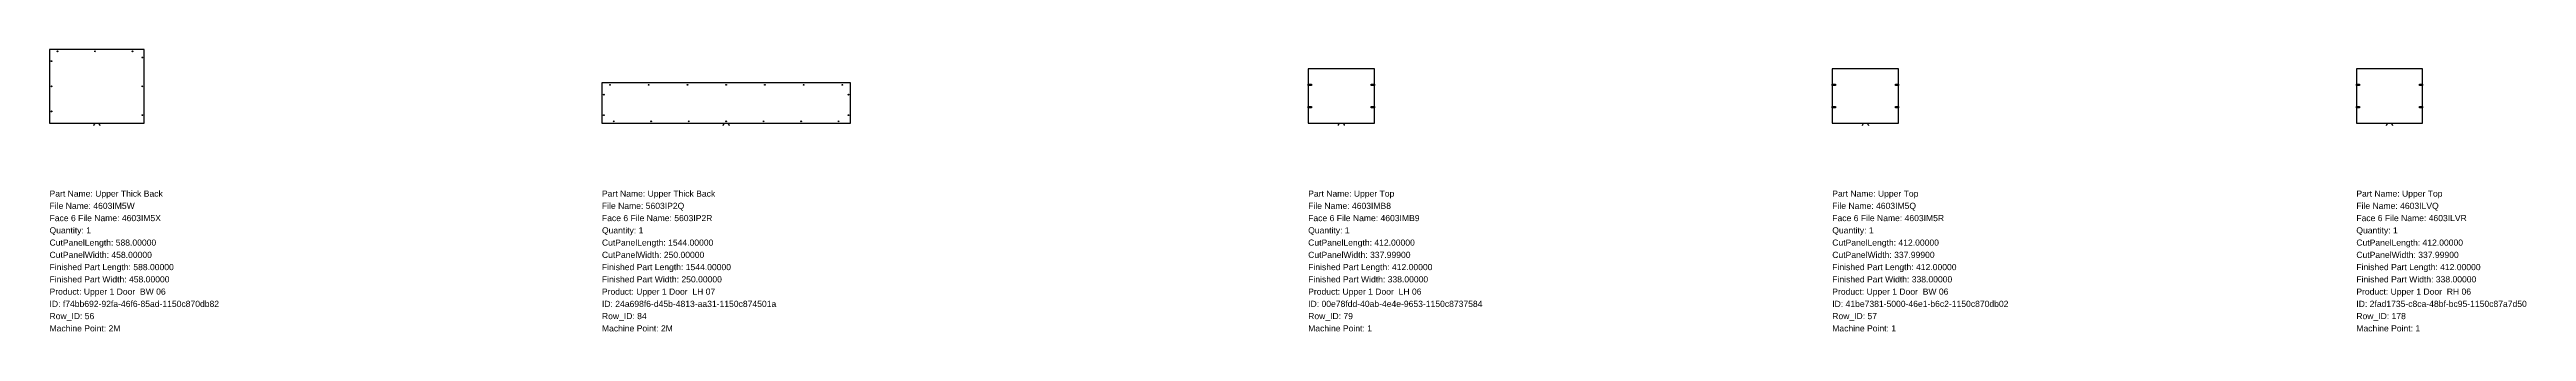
# Model space of a CAD drawing. Header units: inches. Extents: x 0 to 159254, y -1296 to 458.
# Drawn here: x 143861 to 159254, y -1296 to 458 of the extents above; entities that cross this region are included whole.
import ezdxf

# ---------------------------------------------------------------- set-up
doc = ezdxf.new("R2010")
doc.units = ezdxf.units.IN
doc.header["$MEASUREMENT"] = 0
for name, color, linetype in [('BORDER_Z23P0RT1001', 7, 'Continuous'), ('HBORE_Z11P5', 4, 'Continuous'), ('NESTTEXT', 1, 'Continuous'), ('VBORE_Z23P0', 3, 'Continuous')]:
    doc.layers.add(name, color=color, linetype=linetype)
doc.styles.get("Standard").update_dxf_attribs({"font": 'arial.ttf'})

msp = doc.modelspace()

# ---------------------------------------------------------------- linework, layer by layer
at = {"layer": 'BORDER_Z23P0RT1001', "color": 2}
for points in [[(144137.016, -15, -0.4142135624), (144152.016, 0), (144449.191, 0), (144449.191, 458), (143861.191, 458), (143861.191, 0), (144158.366, 0, -0.4142135624), (144173.366, -15)], [(151870.616, -15, -0.4142135624), (151885.616, 0), (152094.791, 0), (152094.791, 337.999), (151682.791, 337.999), (151682.791, 0), (151891.966, 0, -0.4142135624), (151906.966, -15)], [(155127.416, -15, -0.4142135624), (155142.416, 0), (155351.591, 0), (155351.591, 337.999), (154939.591, 337.999), (154939.591, 0), (155148.766, 0, -0.4142135624), (155163.766, -15)], [(158384.216, -15, -0.4142135624), (158399.216, 0), (158608.391, 0), (158608.391, 337.999), (158196.391, 337.999), (158196.391, 0), (158405.566, 0, -0.4142135624), (158420.566, -15)], [(148047.816, -15, -0.4142135624), (148062.816, 0), (148837.991, 0), (148837.991, 250), (147293.991, 250), (147293.991, 0), (148069.166, 0, -0.4142135624), (148084.166, -15)]]:
    msp.add_lwpolyline(points, format="xyb", dxfattribs=at)
at = {"layer": 'HBORE_Z11P5', "color": 4}
for points in [[(151682.791, 241.999), (151702.791, 241.999), (151702.791, 233.999), (151682.791, 233.999), (151682.791, 241.999)], [(152094.791, 233.999), (152074.791, 233.999), (152074.791, 241.999), (152094.791, 241.999), (152094.791, 233.999)], [(154939.591, 241.999), (154959.591, 241.999), (154959.591, 233.999), (154939.591, 233.999), (154939.591, 241.999)], [(155351.591, 233.999), (155331.591, 233.999), (155331.591, 241.999), (155351.591, 241.999), (155351.591, 233.999)], [(158196.391, 241.999), (158216.391, 241.999), (158216.391, 233.999), (158196.391, 233.999), (158196.391, 241.999)], [(158608.391, 233.999), (158588.391, 233.999), (158588.391, 241.999), (158608.391, 241.999), (158608.391, 233.999)], [(151682.791, 103.999), (151702.791, 103.999), (151702.791, 95.999), (151682.791, 95.999), (151682.791, 103.999)], [(152094.791, 95.999), (152074.791, 95.999), (152074.791, 103.999), (152094.791, 103.999), (152094.791, 95.999)], [(154939.591, 103.999), (154959.591, 103.999), (154959.591, 95.999), (154939.591, 95.999), (154939.591, 103.999)], [(155351.591, 95.999), (155331.591, 95.999), (155331.591, 103.999), (155351.591, 103.999), (155351.591, 95.999)], [(158196.391, 103.999), (158216.391, 103.999), (158216.391, 95.999), (158196.391, 95.999), (158196.391, 103.999)], [(158608.391, 95.999), (158588.391, 95.999), (158588.391, 103.999), (158608.391, 103.999), (158608.391, 95.999)]]:
    msp.add_lwpolyline(points, close=True, dxfattribs=at)
at = {"layer": 'VBORE_Z23P0', "color": 3}
for centre in [(143872.691, 385), (143911.191, 446.5), (144143.691, 446.5), (144376.191, 446.5), (144437.691, 408), (143872.691, 229), (144437.691, 229), (147305.491, 177), (147343.991, 238.5), (147584.6577, 238.5), (147825.3243, 238.5), (148065.991, 238.5), (148306.6577, 238.5), (148547.3243, 238.5), (148787.991, 238.5), (148826.491, 177), (143872.691, 73), (144437.691, 50), (147305.491, 50), (147366.991, 11.5), (147599.991, 11.5), (147832.991, 11.5), (148065.991, 11.5), (148298.991, 11.5), (148531.991, 11.5), (148764.991, 11.5), (148826.491, 50)]:
    msp.add_circle(centre, 2.5, dxfattribs=at)

# ---------------------------------------------------------------- texts
at = {"layer": 'NESTTEXT', "color": 1}
for s, p in [('Part Name: Upper Thick Back', (143861.191, -457.2)), ('Part Name: Upper Thick Back', (147293.991, -457.2)), ('Part Name: Upper Top', (151682.791, -457.2)), ('Part Name: Upper Top', (154939.591, -457.2)), ('Part Name: Upper Top', (158196.391, -457.2)), ('File Name: 4603IM5W', (143861.191, -533.4)), ('Face 6 File Name: 4603IM5X', (143861.191, -609.6)), ('File Name: 5603IP2Q', (147293.991, -533.4)), ('Face 6 File Name: 5603IP2R', (147293.991, -609.6)), ('File Name: 4603IMB8', (151682.791, -533.4)), ('Face 6 File Name: 4603IMB9', (151682.791, -609.6)), ('File Name: 4603IM5Q', (154939.591, -533.4)), ('Face 6 File Name: 4603IM5R', (154939.591, -609.6)), ('File Name: 4603ILVQ', (158196.391, -533.4)), ('Face 6 File Name: 4603ILVR', (158196.391, -609.6)), ('Quantity: 1', (143861.191, -685.8)), ('CutPanelLength: 588.00000', (143861.191, -762)), ('Quantity: 1', (147293.991, -685.8)), ('CutPanelLength: 1544.00000', (147293.991, -762)), ('Quantity: 1', (151682.791, -685.8)), ('CutPanelLength: 412.00000', (151682.791, -762)), ('Quantity: 1', (154939.591, -685.8)), ('CutPanelLength: 412.00000', (154939.591, -762)), ('Quantity: 1', (158196.391, -685.8)), ('CutPanelLength: 412.00000', (158196.391, -762)), ('CutPanelWidth: 458.00000', (143861.191, -838.2)), ('Finished Part Length: 588.00000', (143861.191, -914.4)), ('CutPanelWidth: 250.00000', (147293.991, -838.2)), ('Finished Part Length: 1544.00000', (147293.991, -914.4)), ('CutPanelWidth: 337.99900', (151682.791, -838.2)), ('Finished Part Length: 412.00000', (151682.791, -914.4)), ('CutPanelWidth: 337.99900', (154939.591, -838.2)), ('Finished Part Length: 412.00000', (154939.591, -914.4)), ('CutPanelWidth: 337.99900', (158196.391, -838.2)), ('Finished Part Length: 412.00000', (158196.391, -914.4)), ('Finished Part Width: 458.00000', (143861.191, -990.6)), ('Product: Upper 1 Door  BW 06', (143861.191, -1066.8)), ('Finished Part Width: 250.00000', (147293.991, -990.6)), ('Product: Upper 1 Door  LH 07', (147293.991, -1066.8)), ('Finished Part Width: 338.00000', (151682.791, -990.6)), ('Product: Upper 1 Door  LH 06', (151682.791, -1066.8)), ('Finished Part Width: 338.00000', (154939.591, -990.6)), ('Product: Upper 1 Door  BW 06', (154939.591, -1066.8)), ('Finished Part Width: 338.00000', (158196.391, -990.6)), ('Product: Upper 1 Door  RH 06', (158196.391, -1066.8)), ('Row_ID: 56', (143861.191, -1219.2)), ('ID: f74bb692-92fa-46f6-85ad-1150c870db82', (143861.191, -1143)), ('Row_ID: 84', (147293.991, -1219.2)), ('ID: 24a698f6-d45b-4813-aa31-1150c874501a', (147293.991, -1143)), ('Row_ID: 79', (151682.791, -1219.2)), ('ID: 00e78fdd-40ab-4e4e-9653-1150c8737584', (151682.791, -1143)), ('Row_ID: 57', (154939.591, -1219.2)), ('ID: 41be7381-5000-46e1-b6c2-1150c870db02', (154939.591, -1143)), ('Row_ID: 178', (158196.391, -1219.2)), ('ID: 2fad1735-c8ca-48bf-bc95-1150c87a7d50', (158196.391, -1143)), ('Machine Point: 2M', (143861.191, -1295.4)), ('Machine Point: 2M', (147293.991, -1295.4)), ('Machine Point: 1', (151682.791, -1295.4)), ('Machine Point: 1', (154939.591, -1295.4)), ('Machine Point: 1', (158196.391, -1295.4))]:
    msp.add_text(s, height=38.1, dxfattribs=at).set_placement(p)

doc.saveas('drawing.dxf')
